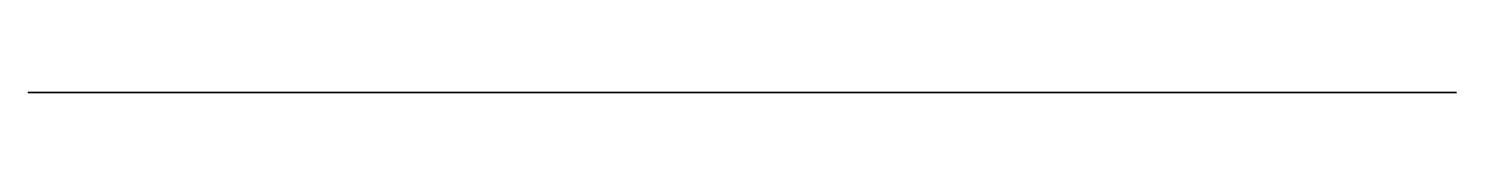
# Model space of a CAD drawing. Header units: millimetres. Extents: x 0 to 100, y 0 to 0.
import ezdxf

# ---------------------------------------------------------------- set-up
doc = ezdxf.new("R2010")
doc.units = ezdxf.units.MM
doc.header["$MEASUREMENT"] = 0
for name, color, linetype in [('sample_profiles v1_Sketch1', 7, 'Continuous'), ('sample_profiles v1_Sketch2', 7, 'Continuous'), ('sample_profiles v1_Sketch3', 7, 'Continuous')]:
    doc.layers.add(name, color=color, linetype=linetype)

msp = doc.modelspace()

# ---------------------------------------------------------------- linework, layer by layer
at = {"layer": 'sample_profiles v1_Sketch1'}
for p, q in [((100, 0, 50), (0, 0, 50)), ((0, 0), (100, 0)), ((0, 0, 50), (0, 0)), ((100, 0), (100, 0, 50))]:
    msp.add_line(p, q, dxfattribs=at)
msp.add_point((0, 0), dxfattribs=at)
at = {"layer": 'sample_profiles v1_Sketch2'}
for p, q in [((100, 0, 50), (0, 0, 50)), ((0, 0, 50), (0, 0)), ((0, 0), (100, 0)), ((100, 0), (100, 0, 50))]:
    msp.add_line(p, q, dxfattribs=at)
at = {"layer": 'sample_profiles v1_Sketch2', "extrusion": (0, -1, 0)}
for centre, radius in [((28.48, 24.88), 9.34), ((68.85, 24.88), 10.19)]:
    msp.add_circle(centre, radius, dxfattribs=at)
at = {"layer": 'sample_profiles v1_Sketch2'}
msp.add_point((0, 0), dxfattribs=at)
at = {"layer": 'sample_profiles v1_Sketch3'}
for p, q in [((100, 0, 50), (0, 0, 50)), ((0, 0), (100, 0)), ((0, 0, 50), (0, 0)), ((100, 0), (100, 0, 50))]:
    msp.add_line(p, q, dxfattribs=at)
at = {"layer": 'sample_profiles v1_Sketch3', "extrusion": (0, -1, 0)}
for centre, radius in [((28.48, 24.88), 9.34), ((67.28, 25.19), 8.73)]:
    msp.add_circle(centre, radius, dxfattribs=at)
at = {"layer": 'sample_profiles v1_Sketch3'}
msp.add_point((0, 0), dxfattribs=at)

doc.saveas('drawing.dxf')
